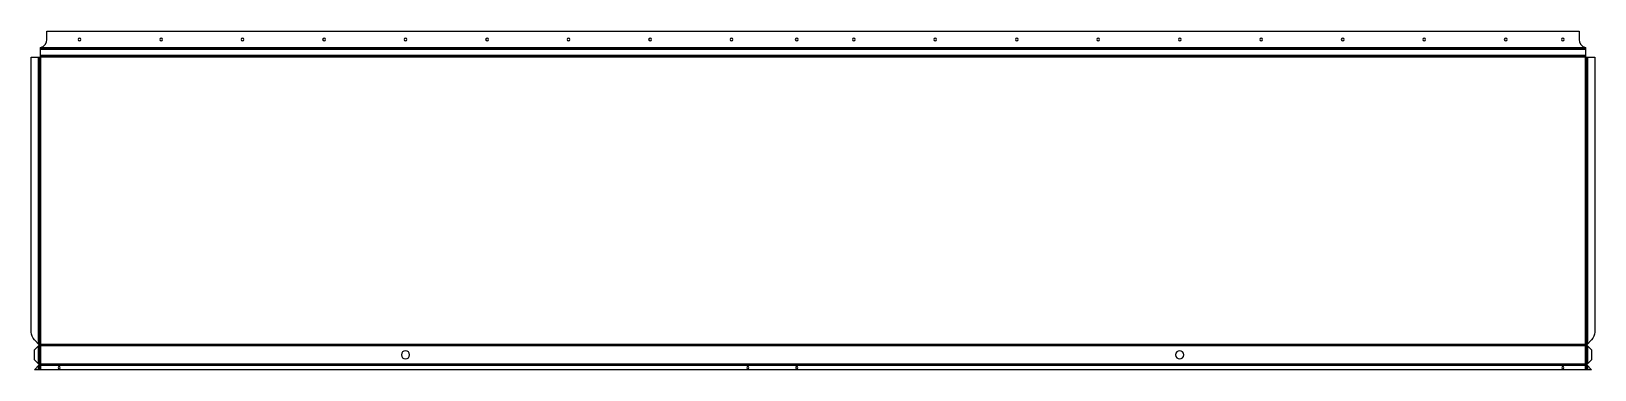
# Model space of a CAD drawing. Header units: millimetres. Extents: x -4 to 1914, y 0 to 415.
import ezdxf

# ---------------------------------------------------------------- set-up
doc = ezdxf.new("R2010")
doc.units = ezdxf.units.MM

msp = doc.modelspace()

# ---------------------------------------------------------------- linework, layer by layer
at = {"layer": 'BEND'}
for p, q in [((1903.2, 393.9), (7.2, 393.9)), ((1903.2, 384.7), (7.2, 384.7)), ((6.1, 383.5), (6.1, 30.4)), ((1904.3, 30.4), (1904.3, 383.5)), ((1904.7, 30.4), (5.7, 30.4)), ((6.1, 30.4), (6.1, 6.1)), ((1904.3, 6.1), (1904.3, 30.4)), ((1904.7, 6.1), (5.7, 6.1)), ((6.1, 6.1), (6.1, 0)), ((1904.3, 0), (1904.3, 6.1))]:
    msp.add_line(p, q, dxfattribs=at)
at = {"layer": 'BEND_EXTENT'}
for p, q in [((7.2, 395), (1903.2, 395)), ((1903.2, 392.8), (7.2, 392.8)), ((7.2, 385.8), (1903.2, 385.8)), ((4.9, 31.6), (4.9, 383.5)), ((1905.5, 383.5), (1905.5, 31.6)), ((4.9, 7.3), (4.9, 29.2)), ((1905.5, 29.2), (1905.5, 7.3)), ((4.9, 0), (4.9, 4.9)), ((1903.2, 5), (7.2, 5)), ((7.2, 5), (7.2, 0)), ((1903.2, 0), (1903.2, 5)), ((1905.5, 4.9), (1905.5, 0))]:
    msp.add_line(p, q, dxfattribs=at)
for points in [[(1903.2, 31.5), (1903.2, 383.5), (7.2, 383.5), (7.2, 31.5)], [(7.2, 29.3), (7.2, 7.3), (1903.2, 7.3), (1903.2, 29.3)]]:
    msp.add_lwpolyline(points, close=True, dxfattribs=at)
at = {"layer": 'INTERIOR_PROFILES', "extrusion": (0, 0, -1)}
for centre, radius in [((-55.2, 405), 1.7), ((-155.2, 405), 1.7), ((-255.2, 405), 1.7), ((-355.2, 405), 1.7), ((-455.2, 405), 1.7), ((-555.2, 405), 1.7), ((-655.2, 405), 1.7), ((-755.2, 405), 1.7), ((-855.2, 405), 1.7), ((-935.2, 405), 1.7), ((-1005.2, 405), 1.7), ((-1105.2, 405), 1.7), ((-1205.2, 405), 1.7), ((-1305.2, 405), 1.7), ((-1405.2, 405), 1.7), ((-1505.2, 405), 1.7), ((-1605.2, 405), 1.7), ((-1705.2, 405), 1.7), ((-1805.2, 405), 1.7), ((-1875.2, 405), 1.7), ((-455.2, 18.3), 5), ((-1405.2, 18.3), 5), ((-30.2, 2.5), 1.25), ((-875.2, 2.5), 1.25), ((-935.2, 2.5), 1.25), ((-1875.2, 2.5), 1.25)]:
    msp.add_circle(centre, radius, dxfattribs=at)
at = {"layer": 'OUTER_PROFILES'}
msp.add_lwpolyline([(5.4, 5.4, 0.414214), (5.4, 6.8), (-0.1, 12.3), (-0.1, 24.2), (5.4, 29.7, 0.414214), (5.4, 31.1), (-0.1, 36.6, -0.198912), (-4.1, 46.2), (-4.1, 383.5), (7.2, 383.5), (7.2, 385.8), (7.2, 395), (7.2, 395.2, 0.356394), (15.2, 405), (15.2, 415), (1895.2, 415), (1895.2, 405, 0.356394), (1903.2, 395.2), (1903.2, 392.8), (1903.2, 385.8), (1903.2, 383.5), (1914.5, 383.5), (1914.5, 46.2, -0.198912), (1910.5, 36.6), (1905, 31.1, 0.414214), (1905, 29.7), (1910.5, 24.2), (1910.5, 12.3), (1905, 6.8, 0.414214), (1905, 5.4), (1910.4, 0), (0, 0)], format="xyb", close=True, dxfattribs=at)

doc.saveas('drawing.dxf')
